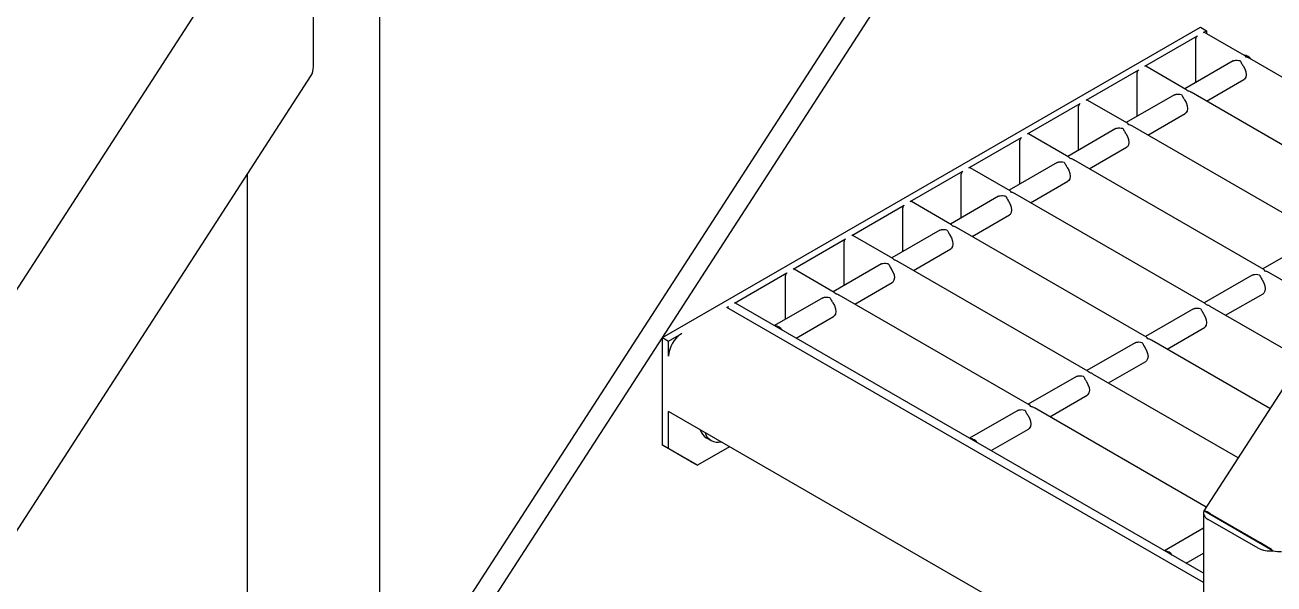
# Model space of a CAD drawing. Header units: millimetres. Extents: x 1293 to 41893, y 1011 to 26911.
# Drawn here: x 4982.8 to 5289.5, y 18937.2 to 19074.5 of the extents above; entities that cross this region are included whole.
import ezdxf

# ---------------------------------------------------------------- set-up
doc = ezdxf.new("R2010")
doc.units = ezdxf.units.MM
doc.header["$LTSCALE"] = 50

msp = doc.modelspace()

# ---------------------------------------------------------------- linework, layer by layer
at = {"color": 7, "linetype": 'Continuous', "lineweight": 25}
for p, q in [((6656.3393373, 21095.240678), (5272.2882007, 18955.1529985)), ((4900.8061688, 18638.3449715), (6218.2297565, 20675.4098706)), ((4905.2962968, 18635.7528758), (6222.7198846, 20672.8177748)), ((5069.9059667, 18900.6262834), (5069.9059667, 19420.8193031)), ((5036.1986935, 19095.2589084), (4909.6284296, 18899.549765)), ((5053.6288183, 19064.2786469), (5053.6288183, 19082.6891882)), ((5139.3694437, 18997.6882441), (5271.4540442, 19073.9390608)), ((5271.4540442, 19073.9390608), (5272.9531106, 19073.0736682)), ((5272.2047559, 19072.6416523), (5272.9531106, 19073.0736682)), ((5272.9531106, 19073.0736682), (5272.9531106, 19072.3885626)), ((5257.8080618, 19064.3306177), (5270.7080465, 19071.7776204)), ((5270.3338692, 19060.3597971), (5270.3338692, 19071.1295262)), ((5282.3172368, 19066.9827676), (5272.4693177, 19072.6678503)), ((5267.9205428, 19058.671733), (5258.0726237, 19064.3568157)), ((5279.4880255, 19065.644379), (5267.6651412, 19058.8191732)), ((5279.4880255, 19065.644379), (5279.6883027, 19065.7293267)), ((5327.6766515, 19040.7973349), (5283.5657574, 19066.262012)), ((4894.6612265, 18817.0939415), (5053.0984309, 19062.0773098)), ((5243.4113678, 19056.0195831), (5256.3113525, 19063.4665858)), ((5255.9371751, 19052.0487625), (5255.9371751, 19062.8184916)), ((5272.957238, 19055.7641108), (5282.1336438, 19061.0615371)), ((5315.8152421, 19031.0227116), (5269.1690633, 19057.9509775)), ((5229.0146737, 19047.7085486), (5241.9146584, 19055.1555512)), ((5241.5404811, 19043.7377279), (5241.5404811, 19054.5074571)), ((5253.5238487, 19050.3606984), (5243.6759296, 19056.0457811)), ((5265.0913315, 19057.3333444), (5253.2684472, 19050.5081386)), ((5265.0913315, 19057.3333444), (5265.2916086, 19057.4182921)), ((5258.5605439, 19047.4530762), (5267.7369498, 19052.7505025)), ((5250.6946374, 19049.0223099), (5238.8717531, 19042.197104)), ((5250.6946374, 19049.0223099), (5250.8949145, 19049.1072576)), ((5301.418548, 19022.7116771), (5254.7723692, 19049.6399429)), ((5214.6179796, 19039.397514), (5227.5179643, 19046.8445166)), ((5227.143787, 19035.4266933), (5227.143787, 19046.1964225)), ((5239.1271546, 19042.0496639), (5229.2792355, 19047.7347466)), ((5244.1638498, 19039.1420416), (5253.3402557, 19044.439468)), ((5224.7304606, 19033.7386293), (5214.8825415, 19039.423712)), ((5236.2979433, 19040.7112753), (5224.475059, 19033.8860695)), ((5236.2979433, 19040.7112753), (5236.4982205, 19040.796223)), ((5287.021854, 19014.4006425), (5240.3756752, 19041.3289083)), ((5037.35167, 19037.7288965), (5037.35167, 18849.4783157)), ((5200.2212856, 19031.0864794), (5213.1212703, 19038.5334821)), ((5212.7470929, 19027.1156587), (5212.7470929, 19037.8853879)), ((5229.7671558, 19030.831007), (5238.9435616, 19036.1284334)), ((5272.6251599, 19006.0896079), (5225.9789811, 19033.0178737)), ((5185.8245915, 19022.7754448), (5198.7245762, 19030.2224475)), ((5210.3337665, 19025.4275947), (5200.4858474, 19031.1126774)), ((5221.9012493, 19032.4002407), (5210.078365, 19025.5750349)), ((5221.9012493, 19032.4002407), (5222.1015264, 19032.4851884)), ((5198.3503989, 19018.8046242), (5198.3503989, 19029.5743533)), ((5215.3704617, 19022.5199725), (5224.5468676, 19027.8173988)), ((5207.5045552, 19024.0892061), (5195.6816709, 19017.2640003)), ((5207.5045552, 19024.0892061), (5207.7048323, 19024.1741538)), ((5258.2284658, 18997.7785733), (5211.582287, 19024.7068392)), ((5171.4278974, 19014.4644102), (5184.3278822, 19021.9114129)), ((5183.9537048, 19010.4935896), (5183.9537048, 19021.2633187)), ((5195.9370724, 19017.1165601), (5186.0891533, 19022.8016428)), ((5298.5893367, 19021.3732885), (5286.7664524, 19014.5480826)), ((5200.9737677, 19014.2089379), (5210.1501735, 19019.5063642)), ((5193.1078611, 19015.7781715), (5181.2849768, 19008.9529657)), ((5193.1078611, 19015.7781715), (5193.3081383, 19015.8631192)), ((5243.8317718, 18989.4675387), (5197.185593, 19016.3958046)), ((5157.0312034, 19006.1533757), (5169.9311881, 19013.6003783)), ((5169.5570107, 19002.182555), (5169.5570107, 19012.9522842)), ((5181.5403784, 19008.8055256), (5171.6924593, 19014.4906082)), ((5284.1926426, 19013.0622539), (5272.3697584, 19006.2370481)), ((5284.1926426, 19013.0622539), (5284.3929198, 19013.1472016)), ((5304.1940306, 19004.4873559), (5288.2703745, 19013.6798869)), ((5186.5770736, 19005.8979033), (5195.7534794, 19011.1953296)), ((5277.6618551, 19003.1819857), (5286.838261, 19008.479412)), ((5272.2054023, 18939.8436522), (5157.2957652, 19006.1795737)), ((5178.7111671, 19007.467137), (5166.8882828, 19000.6419311)), ((5178.7111671, 19007.467137), (5178.9114442, 19007.5520847)), ((5229.4350777, 18981.1565042), (5182.7888989, 19008.08477)), ((5296.3664903, 18992.3840296), (5273.8736804, 19005.3688523)), ((5155.1603167, 19005.0733358), (5155.534494, 19005.2893437)), ((5272.2054023, 18937.5046461), (5155.1603167, 19005.0733358)), ((5172.1803795, 18997.5868687), (5181.3567854, 19002.8842951)), ((5269.7959486, 19004.7512193), (5257.9730643, 18997.9260135)), ((5269.7959486, 19004.7512193), (5269.9962257, 19004.836167)), ((5263.265161, 18994.8709511), (5272.4415669, 19000.1683774)), ((5139.3694437, 18997.6882441), (5140.8685101, 18996.8228515)), ((5139.3694437, 18971.2867578), (5139.3694437, 18997.6882441)), ((5140.8685101, 18996.8228515), (5144.0891458, 18998.6820849)), ((5140.8685101, 18993.1037802), (5140.8685101, 18996.8228515)), ((5255.3992545, 18996.4401847), (5243.5763702, 18989.6149789)), ((5255.3992545, 18996.4401847), (5255.5995316, 18996.5251324)), ((5288.53895, 18980.2807033), (5259.4769864, 18997.0578178)), ((5248.868467, 18986.5599165), (5258.0448728, 18991.8573428)), ((5241.0025604, 18988.1291502), (5229.1796762, 18981.3039443)), ((5241.0025604, 18988.1291502), (5241.2028376, 18988.2140979)), ((5280.7114097, 18968.177377), (5245.0802923, 18988.7467832)), ((5234.4717729, 18978.2488819), (5243.6481788, 18983.5463083)), ((5140.8685101, 18970.4213652), (5140.8685101, 18979.5394043)), ((5272.2054023, 18903.7202303), (5140.8685101, 18979.5394043)), ((5226.6058664, 18979.8181156), (5214.7829821, 18972.9929098)), ((5226.6058664, 18979.8181156), (5226.8061435, 18979.9030633)), ((5272.8838694, 18956.0740506), (5230.6835982, 18980.4357486)), ((5220.0750788, 18969.9378473), (5229.2514847, 18975.2352737)), ((5150.108262, 18973.0711263), (5151.3032725, 18972.3812614)), ((5139.3694437, 18971.2867578), (5140.8685101, 18970.4213652)), ((5146.4405116, 18967.2033902), (5139.3694437, 18971.2867578)), ((5147.9395779, 18966.3379976), (5140.8685101, 18970.4213652)), ((5155.8380364, 18970.8976807), (5147.9395779, 18966.3379976)), ((5146.4405116, 18967.2033902), (5147.9395779, 18966.3379976)), ((5272.2054023, 18954.6825676), (5272.2054023, 18598.3285963)), ((5289.2830032, 18945.3319272), (5272.2850113, 18955.1446591)), ((5286.0667123, 18947.3712363), (5273.853564, 18954.4217368)), ((5272.2054023, 18950.8441246), (5262.6776814, 18945.3438884)), ((5285.6088686, 18945.9731259), (5273.3957203, 18953.0236263)), ((5267.9697781, 18942.288826), (5272.2054023, 18944.7339997))]:
    msp.add_line(p, q, dxfattribs=at)
at = {"color": 7, "linetype": 'Continuous', "lineweight": 25, "flags": 128}
for points in [[(5281.9333667, 19064.4332788), (5282.3388888, 19063.7173698), (5282.5966214, 19062.9662158), (5282.6816371, 19062.2524665), (5282.5857136, 19061.645154), (5282.3181283, 19061.203016), (5282.1336438, 19061.0615371)], [(5267.5366726, 19056.1222443), (5267.9421947, 19055.4063352), (5268.1999273, 19054.6551812), (5268.2849431, 19053.9414319), (5268.1890196, 19053.3341194), (5267.9214343, 19052.8919814), (5267.7369498, 19052.7505025)], [(5253.1399786, 19047.8112097), (5253.5455007, 19047.0953007), (5253.8032332, 19046.3441466), (5253.888249, 19045.6303974), (5253.7923255, 19045.0230849), (5253.5247402, 19044.5809468), (5253.3402557, 19044.439468)], [(5238.7432845, 19039.5001751), (5239.1488066, 19038.7842661), (5239.4065392, 19038.0331121), (5239.4915549, 19037.3193628), (5239.3956314, 19036.7120503), (5239.1280461, 19036.2699123), (5238.9435616, 19036.1284334)], [(5224.3465904, 19031.1891405), (5224.7521125, 19030.4732315), (5225.0098451, 19029.7220775), (5225.0948609, 19029.0083282), (5224.9989374, 19028.4010157), (5224.7313521, 19027.9588777), (5224.5468676, 19027.8173988)], [(5209.9498964, 19022.878106), (5210.3554185, 19022.1621969), (5210.613151, 19021.4110429), (5210.6981668, 19020.6972936), (5210.6022433, 19020.0899811), (5210.334658, 19019.6478431), (5210.1501735, 19019.5063642)], [(5195.5532023, 19014.5670714), (5195.9587244, 19013.8511623), (5196.216457, 19013.1000083), (5196.3014727, 19012.3862591), (5196.2055492, 19011.7789465), (5195.9379639, 19011.3368085), (5195.7534794, 19011.1953296)], [(5286.6379838, 19011.8511537), (5287.0435059, 19011.1352447), (5287.3012385, 19010.3840907), (5287.3862543, 19009.6703414), (5287.2903308, 19009.0630289), (5287.0227454, 19008.6208909), (5286.838261, 19008.479412)], [(5181.1565082, 19006.2560368), (5181.5620303, 19005.5401278), (5181.8197629, 19004.7889738), (5181.9047787, 19004.0752245), (5181.8088552, 19003.467912), (5181.5412699, 19003.0257739), (5181.3567854, 19002.8842951)], [(5272.2412897, 19003.5401191), (5272.6468118, 19002.8242101), (5272.9045444, 19002.0730561), (5272.9895602, 19001.3593068), (5272.8936367, 19000.7519943), (5272.6260514, 19000.3098563), (5272.4415669, 19000.1683774)], [(5257.8445957, 18995.2290846), (5258.2501178, 18994.5131755), (5258.5078503, 18993.7620215), (5258.5928661, 18993.0482722), (5258.4969426, 18992.4409597), (5258.2293573, 18991.9988217), (5258.0448728, 18991.8573428)], [(5243.4479016, 18986.91805), (5243.8534237, 18986.202141), (5244.1111563, 18985.4509869), (5244.1961721, 18984.7372377), (5244.1002486, 18984.1299252), (5243.8326632, 18983.6877871), (5243.6481788, 18983.5463083)], [(5229.0512075, 18978.6070154), (5229.4567296, 18977.8911064), (5229.7144622, 18977.1399524), (5229.799478, 18976.4262031), (5229.7035545, 18975.8188906), (5229.4359692, 18975.3767526), (5229.2514847, 18975.2352737)]]:
    msp.add_lwpolyline(points, dxfattribs=at)
at = {"color": 7, "linetype": 'Continuous', "lineweight": 25}
for centre, radius, start, end in [((5271.1462544, 19071.0925582), 0.8132259, 122.60547834, 177.394521515), ((5272.3597594, 19072.4252859), 0.2661588, 65.692880956, 125.617577472), ((5281.9550014, 19064.6493304), 2.4244652, 35.264662608, 84.740713925), ((5257.9630654, 19064.1142513), 0.2661588, 65.692880954, 125.617577474), ((5256.7495603, 19062.7815236), 0.8132259, 122.605478341, 177.394521513), ((5242.3528663, 19054.470489), 0.8132259, 122.605478339, 177.394521515), ((5243.5663713, 19055.8032168), 0.2661588, 65.692880954, 125.617577475), ((5227.9561722, 19046.1594544), 0.8132259, 122.60547834, 177.394521514), ((5229.1696772, 19047.4921822), 0.2661588, 65.692880954, 125.617577474), ((5214.7729832, 19039.1811476), 0.2661588, 65.692880954, 125.617577476), ((5213.5594781, 19037.8484199), 0.8132259, 122.60547834, 177.394521514), ((5199.1627841, 19029.5373853), 0.8132259, 122.60547834, 177.394521515), ((5200.3762891, 19030.870113), 0.2661588, 65.692880956, 125.617577474), ((5184.76609, 19021.2263507), 0.8132259, 122.60547834, 177.394521515), ((5185.979595, 19022.5590784), 0.2661588, 65.692880953, 125.617577476), ((5171.582901, 19014.2480439), 0.2661588, 65.692880953, 125.617577475), ((5170.3693959, 19012.9153161), 0.8132259, 122.60547834, 177.394521514), ((5157.1862069, 19005.9370093), 0.2661588, 65.692880954, 125.617577474), ((5155.938513, 19004.6416374), 0.7633838, 121.954628523, 151.143200172), ((5166.7814489, 18998.1610538), 2.4244652, 35.264662608, 84.740713925), ((5147.8609077, 18992.7855873), 6.9996336, 122.60547834, 177.394521514), ((5151.8972525, 18975.9621364), 3.3998528, 195.28401871, 238.20445507), ((5152.9346119, 18975.2071303), 3.2287492, 194.940714641, 285.064661891), ((5214.6761482, 18970.5120324), 2.4244652, 35.264662608, 84.740713925), ((5274.0682559, 18954.7271449), 1.8314692, 166.822600601, 248.456287251), ((5271.4689182, 18951.3108139), 3.9197419, 52.528403495, 77.98306982), ((5259.9315271, 18902.5962627), 51.844442, 55.518154032, 59.727859046), ((5262.5708475, 18942.863011), 2.4244652, 35.264662608, 84.740713925), ((5288.4568167, 18951.4449777), 6.1686279, 242.504265081, 277.696959315)]:
    msp.add_arc(centre, radius, start, end, dxfattribs=at)
for centre, major_axis, ratio, start_param, end_param in [((5050.7551364, 19065.9375882), (-1.4725211, 4.5700254), 0.5399833694, 3.557073085, 4.1743929021), ((5288.4825506, 18946.7748318), (4.0496573, -1.1954056), 0.2853703663, 4.9946861633, 5.5818263169)]:
    msp.add_ellipse(centre, major_axis=major_axis, ratio=ratio, start_param=start_param, end_param=end_param, dxfattribs=at)
for points, knots in [([(5282.6817214, 19066.5934289), (5282.6807225, 19066.5949376), (5282.5644892, 19066.7705116), (5282.4384784, 19066.8713333), (5282.3135504, 19066.9712887)], [0, 0, 0, 0, 0.0085933525, 1, 1, 1, 1]), ([(5279.6883027, 19065.7293267), (5279.7527177, 19065.7454848), (5279.963968, 19065.7984754), (5280.4800618, 19065.8354992), (5280.9400871, 19065.7832142), (5281.1823964, 19065.7299717), (5281.185012, 19065.7293969)], [0, 0, 0, 0, 0.1723614537, 0.5652622383, 0.9953071929, 1, 1, 1, 1]), ([(5281.185012, 19065.7293969), (5281.1860111, 19065.727885), (5281.3110682, 19065.5386284), (5281.4972105, 19065.1867129), (5281.7562218, 19064.7029212), (5281.8894915, 19064.5000637), (5281.9333667, 19064.4332788)], [0, 0, 0, 0, 0.0046971273, 0.5879730072, 0.8643521995, 1, 1, 1, 1]), ([(5283.5541264, 19066.2452679), (5283.5031102, 19066.2814105), (5283.2438945, 19066.4650525), (5282.9265961, 19066.5391606), (5282.6843365, 19066.5928493), (5282.6817214, 19066.5934289)], [0, 0, 0, 0, 0.1951000564, 0.9913114514, 1, 1, 1, 1]), ([(5265.2916086, 19057.4182921), (5265.3560237, 19057.4344502), (5265.567274, 19057.4874408), (5266.0833678, 19057.5244647), (5266.543393, 19057.4721796), (5266.7857023, 19057.4189371), (5266.788318, 19057.4183624)], [0, 0, 0, 0, 0.1723614537, 0.5652622383, 0.9953071929, 1, 1, 1, 1]), ([(5268.2850273, 19058.2823943), (5268.2840285, 19058.283903), (5268.1677952, 19058.459477), (5268.0417843, 19058.5602988), (5267.9168563, 19058.6602541)], [0, 0, 0, 0, 0.0085933525, 1, 1, 1, 1]), ([(5269.1574323, 19057.9342333), (5269.1064161, 19057.9703759), (5268.8472004, 19058.1540179), (5268.529902, 19058.2281261), (5268.2876424, 19058.2818147), (5268.2850273, 19058.2823943)], [0, 0, 0, 0, 0.1951000564, 0.9913114514, 1, 1, 1, 1]), ([(5266.788318, 19057.4183624), (5266.789317, 19057.4168505), (5266.9143741, 19057.2275938), (5267.1005165, 19056.8756783), (5267.3595278, 19056.3918866), (5267.4927975, 19056.1890291), (5267.5366726, 19056.1222443)], [0, 0, 0, 0, 0.0046971273, 0.5879730072, 0.8643521995, 1, 1, 1, 1]), ([(5250.8949145, 19049.1072576), (5250.9593296, 19049.1234156), (5251.1705799, 19049.1764063), (5251.6866737, 19049.2134301), (5252.146699, 19049.1611451), (5252.3890083, 19049.1079025), (5252.3916239, 19049.1073278)], [0, 0, 0, 0, 0.1723614537, 0.5652622383, 0.9953071929, 1, 1, 1, 1]), ([(5252.3916239, 19049.1073278), (5252.3926229, 19049.1058159), (5252.5176801, 19048.9165592), (5252.7038224, 19048.5646437), (5252.9628337, 19048.080852), (5253.0961034, 19047.8779946), (5253.1399786, 19047.8112097)], [0, 0, 0, 0, 0.0046971273, 0.5879730072, 0.8643521995, 1, 1, 1, 1]), ([(5253.8883332, 19049.9713597), (5253.8873344, 19049.9728685), (5253.7711011, 19050.1484424), (5253.6450902, 19050.2492642), (5253.5201622, 19050.3492195)], [0, 0, 0, 0, 0.0085933525, 1, 1, 1, 1]), ([(5254.7607383, 19049.6231987), (5254.709722, 19049.6593413), (5254.4505064, 19049.8429833), (5254.133208, 19049.9170915), (5253.8909483, 19049.9707802), (5253.8883332, 19049.9713597)], [0, 0, 0, 0, 0.19510005641, 0.99131145138, 1, 1, 1, 1]), ([(5236.4982205, 19040.796223), (5236.5626355, 19040.812381), (5236.7738858, 19040.8653717), (5237.2899796, 19040.9023955), (5237.7500049, 19040.8501105), (5237.9923142, 19040.7968679), (5237.9949298, 19040.7962932)], [0, 0, 0, 0, 0.1723614537, 0.5652622383, 0.9953071929, 1, 1, 1, 1]), ([(5237.9949298, 19040.7962932), (5237.9959289, 19040.7947813), (5238.120986, 19040.6055246), (5238.3071283, 19040.2536091), (5238.5661396, 19039.7698174), (5238.6994094, 19039.56696), (5238.7432845, 19039.5001751)], [0, 0, 0, 0, 0.0046971273, 0.5879730072, 0.8643521995, 1, 1, 1, 1]), ([(5239.4916392, 19041.6603251), (5239.4906403, 19041.6618339), (5239.374407, 19041.8374078), (5239.2483962, 19041.9382296), (5239.1234682, 19042.038185)], [0, 0, 0, 0, 0.0085933525, 1, 1, 1, 1]), ([(5240.3640442, 19041.3121642), (5240.313028, 19041.3483068), (5240.0538123, 19041.5319487), (5239.7365139, 19041.6060569), (5239.4942543, 19041.6597456), (5239.4916392, 19041.6603251)], [0, 0, 0, 0, 0.1951000564, 0.9913114514, 1, 1, 1, 1]), ([(5225.0949451, 19033.3492905), (5225.0939463, 19033.3507993), (5224.977713, 19033.5263733), (5224.8517021, 19033.627195), (5224.7267741, 19033.7271504)], [0, 0, 0, 0, 0.0085933525, 1, 1, 1, 1]), ([(5225.9673501, 19033.0011296), (5225.9163339, 19033.0372722), (5225.6571182, 19033.2209142), (5225.3398198, 19033.2950223), (5225.0975602, 19033.348711), (5225.0949451, 19033.3492905)], [0, 0, 0, 0, 0.19510005641, 0.99131145138, 1, 1, 1, 1]), ([(5222.1015264, 19032.4851884), (5222.1659415, 19032.5013465), (5222.3771918, 19032.5543371), (5222.8932856, 19032.5913609), (5223.3533108, 19032.5390759), (5223.5956201, 19032.4858334), (5223.5982358, 19032.4852586)], [0, 0, 0, 0, 0.1723614537, 0.5652622383, 0.9953071929, 1, 1, 1, 1]), ([(5223.5982358, 19032.4852586), (5223.5992348, 19032.4837467), (5223.7242919, 19032.29449), (5223.9104343, 19031.9425746), (5224.1694456, 19031.4587829), (5224.3027153, 19031.2559254), (5224.3465904, 19031.1891405)], [0, 0, 0, 0, 0.0046971273, 0.5879730072, 0.8643521995, 1, 1, 1, 1]), ([(5207.7048323, 19024.1741538), (5207.7692474, 19024.1903119), (5207.9804977, 19024.2433025), (5208.4965915, 19024.2803264), (5208.9566168, 19024.2280413), (5209.1989261, 19024.1747988), (5209.2015417, 19024.174224)], [0, 0, 0, 0, 0.1723614537, 0.5652622383, 0.9953071929, 1, 1, 1, 1]), ([(5209.2015417, 19024.174224), (5209.2025407, 19024.1727121), (5209.3275979, 19023.9834555), (5209.5137402, 19023.63154), (5209.7727515, 19023.1477483), (5209.9060212, 19022.9448908), (5209.9498964, 19022.878106)], [0, 0, 0, 0, 0.0046971273, 0.5879730072, 0.8643521995, 1, 1, 1, 1]), ([(5210.698251, 19025.038256), (5210.6972522, 19025.0397647), (5210.5810189, 19025.2153387), (5210.455008, 19025.3161604), (5210.33008, 19025.4161158)], [0, 0, 0, 0, 0.0085933525, 1, 1, 1, 1]), ([(5211.5706561, 19024.690095), (5211.5196398, 19024.7262376), (5211.2604242, 19024.9098796), (5210.9431258, 19024.9839877), (5210.7008661, 19025.0376764), (5210.698251, 19025.038256)], [0, 0, 0, 0, 0.1951000564, 0.9913114514, 1, 1, 1, 1]), ([(5193.3081383, 19015.8631192), (5193.3725533, 19015.8792773), (5193.5838036, 19015.932268), (5194.0998974, 19015.9692918), (5194.5599227, 19015.9170068), (5194.802232, 19015.8637642), (5194.8048476, 19015.8631895)], [0, 0, 0, 0, 0.1723614537, 0.5652622383, 0.9953071929, 1, 1, 1, 1]), ([(5194.8048476, 19015.8631895), (5194.8058467, 19015.8616776), (5194.9309038, 19015.6724209), (5195.1170461, 19015.3205054), (5195.3760574, 19014.8367137), (5195.5093272, 19014.6338562), (5195.5532023, 19014.5670714)], [0, 0, 0, 0, 0.00469712726, 0.5879730072, 0.8643521995, 1, 1, 1, 1]), ([(5196.301557, 19016.7272214), (5196.3005581, 19016.7287302), (5196.1843248, 19016.9043041), (5196.058314, 19017.0051259), (5195.933386, 19017.1050812)], [0, 0, 0, 0, 0.0085933525, 1, 1, 1, 1]), ([(5197.173962, 19016.3790604), (5197.1229458, 19016.415203), (5196.8637301, 19016.598845), (5196.5464317, 19016.6729532), (5196.3041721, 19016.7266418), (5196.301557, 19016.7272214)], [0, 0, 0, 0, 0.1951000564, 0.9913114514, 1, 1, 1, 1]), ([(5284.3929198, 19013.1472016), (5284.4573349, 19013.1633597), (5284.6685852, 19013.2163503), (5285.1846789, 19013.2533741), (5285.6447042, 19013.2010891), (5285.8870135, 19013.1478465), (5285.8896291, 19013.1472718)], [0, 0, 0, 0, 0.1723614537, 0.5652622384, 0.9953071929, 1, 1, 1, 1]), ([(5285.8896291, 19013.1472718), (5285.8906282, 19013.1457599), (5286.0156853, 19012.9565032), (5286.2018276, 19012.6045878), (5286.4608389, 19012.120796), (5286.5941087, 19011.9179386), (5286.6379838, 19011.8511537)], [0, 0, 0, 0, 0.0046971273, 0.5879730073, 0.8643521995, 1, 1, 1, 1]), ([(5287.3863385, 19014.0113037), (5287.3853397, 19014.0128125), (5287.2691063, 19014.1883864), (5287.1430955, 19014.2892082), (5287.0181675, 19014.3891636)], [0, 0, 0, 0, 0.0085933525, 1, 1, 1, 1]), ([(5288.2587435, 19013.6631428), (5288.2077273, 19013.6992854), (5287.9485116, 19013.8829273), (5287.6312132, 19013.9570355), (5287.3889536, 19014.0107242), (5287.3863385, 19014.0113037)], [0, 0, 0, 0, 0.1951000565, 0.9913114514, 1, 1, 1, 1]), ([(5181.9048629, 19008.4161868), (5181.9038641, 19008.4176956), (5181.7876308, 19008.5932695), (5181.6616199, 19008.6940913), (5181.5366919, 19008.7940467)], [0, 0, 0, 0, 0.0085933525, 1, 1, 1, 1]), ([(5182.7772679, 19008.0680259), (5182.7262517, 19008.1041684), (5182.467036, 19008.2878104), (5182.1497376, 19008.3619186), (5181.907478, 19008.4156073), (5181.9048629, 19008.4161868)], [0, 0, 0, 0, 0.1951000564, 0.9913114514, 1, 1, 1, 1]), ([(5178.9114442, 19007.5520847), (5178.9758593, 19007.5682427), (5179.1871096, 19007.6212334), (5179.7032034, 19007.6582572), (5180.1632286, 19007.6059722), (5180.4055379, 19007.5527296), (5180.4081536, 19007.5521549)], [0, 0, 0, 0, 0.1723614537, 0.5652622383, 0.9953071929, 1, 1, 1, 1]), ([(5180.4081536, 19007.5521549), (5180.4091526, 19007.550643), (5180.5342097, 19007.3613863), (5180.7203521, 19007.0094708), (5180.9793634, 19006.5256791), (5181.1126331, 19006.3228217), (5181.1565082, 19006.2560368)], [0, 0, 0, 0, 0.0046971273, 0.5879730072, 0.8643521995, 1, 1, 1, 1]), ([(5272.9896444, 19005.7002692), (5272.9886456, 19005.7017779), (5272.8724123, 19005.8773519), (5272.7464014, 19005.9781736), (5272.6214734, 19006.078129)], [0, 0, 0, 0, 0.0085933525, 1, 1, 1, 1]), ([(5273.8620495, 19005.3521082), (5273.8110332, 19005.3882508), (5273.5518175, 19005.5718928), (5273.2345191, 19005.6460009), (5272.9922595, 19005.6996896), (5272.9896444, 19005.7002692)], [0, 0, 0, 0, 0.1951000565, 0.9913114514, 1, 1, 1, 1]), ([(5269.9962257, 19004.836167), (5270.0606408, 19004.8523251), (5270.2718911, 19004.9053157), (5270.7879849, 19004.9423395), (5271.2480101, 19004.8900545), (5271.4903194, 19004.836812), (5271.4929351, 19004.8362372)], [0, 0, 0, 0, 0.1723614537, 0.5652622384, 0.9953071929, 1, 1, 1, 1]), ([(5271.4929351, 19004.8362372), (5271.4939341, 19004.8347253), (5271.6189912, 19004.6454687), (5271.8051336, 19004.2935532), (5272.0641449, 19003.8097615), (5272.1974146, 19003.606904), (5272.2412897, 19003.5401191)], [0, 0, 0, 0, 0.0046971273, 0.5879730073, 0.8643521995, 1, 1, 1, 1]), ([(5255.5995316, 18996.5251324), (5255.6639467, 18996.5412905), (5255.875197, 18996.5942811), (5256.3912908, 18996.631305), (5256.8513161, 18996.5790199), (5257.0936254, 18996.5257774), (5257.096241, 18996.5252027)], [0, 0, 0, 0, 0.1723614537, 0.5652622384, 0.9953071929, 1, 1, 1, 1]), ([(5257.096241, 18996.5252027), (5257.09724, 18996.5236908), (5257.2222972, 18996.3344341), (5257.4084395, 18995.9825186), (5257.6674508, 18995.4987269), (5257.8007205, 18995.2958694), (5257.8445957, 18995.2290846)], [0, 0, 0, 0, 0.0046971273, 0.5879730073, 0.8643521995, 1, 1, 1, 1]), ([(5258.5929504, 18997.3892346), (5258.5919515, 18997.3907433), (5258.4757182, 18997.5663173), (5258.3497073, 18997.6671391), (5258.2247793, 18997.7670944)], [0, 0, 0, 0, 0.0085933525, 1, 1, 1, 1]), ([(5259.4653554, 18997.0410736), (5259.4143391, 18997.0772162), (5259.1551235, 18997.2608582), (5258.8378251, 18997.3349664), (5258.5955654, 18997.388655), (5258.5929504, 18997.3892346)], [0, 0, 0, 0, 0.1951000565, 0.9913114514, 1, 1, 1, 1]), ([(5241.2028376, 18988.2140979), (5241.2672527, 18988.2302559), (5241.478503, 18988.2832466), (5241.9945968, 18988.3202704), (5242.454622, 18988.2679854), (5242.6969313, 18988.2147428), (5242.6995469, 18988.2141681)], [0, 0, 0, 0, 0.1723614537, 0.5652622384, 0.9953071929, 1, 1, 1, 1]), ([(5242.6995469, 18988.2141681), (5242.700546, 18988.2126562), (5242.8256031, 18988.0233995), (5243.0117454, 18987.671484), (5243.2707567, 18987.1876923), (5243.4040265, 18986.9848349), (5243.4479016, 18986.91805)], [0, 0, 0, 0, 0.0046971273, 0.5879730073, 0.8643521995, 1, 1, 1, 1]), ([(5244.1962563, 18989.0782), (5244.1952575, 18989.0797088), (5244.0790241, 18989.2552827), (5243.9530133, 18989.3561045), (5243.8280853, 18989.4560598)], [0, 0, 0, 0, 0.0085933525, 1, 1, 1, 1]), ([(5245.0686613, 18988.730039), (5245.0176451, 18988.7661816), (5244.7584294, 18988.9498236), (5244.441131, 18989.0239318), (5244.1988714, 18989.0776205), (5244.1962563, 18989.0782)], [0, 0, 0, 0, 0.1951000565, 0.9913114514, 1, 1, 1, 1]), ([(5229.7995622, 18980.7671654), (5229.7985634, 18980.7686742), (5229.6823301, 18980.9442481), (5229.5563192, 18981.0450699), (5229.4313912, 18981.1450253)], [0, 0, 0, 0, 0.0085933525, 1, 1, 1, 1]), ([(5230.6719673, 18980.4190045), (5230.620951, 18980.4551471), (5230.3617354, 18980.638789), (5230.0444369, 18980.7128972), (5229.8021773, 18980.7665859), (5229.7995622, 18980.7671654)], [0, 0, 0, 0, 0.1951000565, 0.9913114514, 1, 1, 1, 1]), ([(5226.8061435, 18979.9030633), (5226.8705586, 18979.9192213), (5227.0818089, 18979.972212), (5227.5979027, 18980.0092358), (5228.0579279, 18979.9569508), (5228.3002372, 18979.9037082), (5228.3028529, 18979.9031335)], [0, 0, 0, 0, 0.1723614537, 0.5652622384, 0.9953071929, 1, 1, 1, 1]), ([(5228.3028529, 18979.9031335), (5228.3038519, 18979.9016216), (5228.428909, 18979.7123649), (5228.6150514, 18979.3604494), (5228.8740627, 18978.8766577), (5229.0073324, 18978.6738003), (5229.0512075, 18978.6070154)], [0, 0, 0, 0, 0.0046971273, 0.5879730073, 0.8643521995, 1, 1, 1, 1])]:
    msp.add_open_spline(points, degree=3, knots=knots, dxfattribs=at)

doc.saveas('drawing.dxf')
